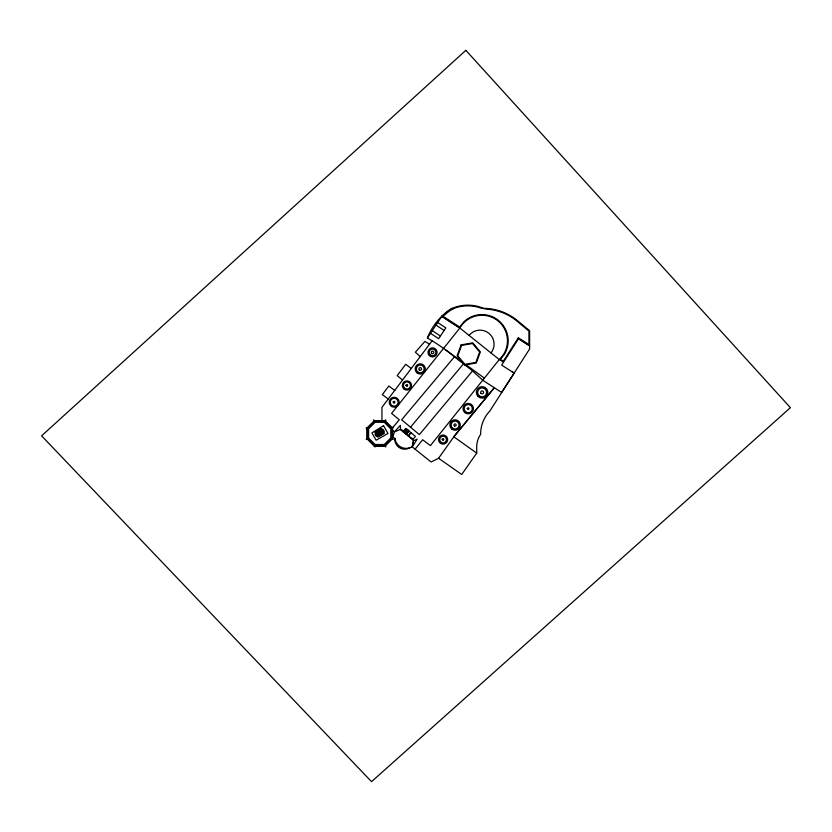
<?xml version="1.0" encoding="UTF-8"?>
<svg xmlns="http://www.w3.org/2000/svg" width="832" height="832" viewBox="0 0 832 832"><rect width="100%" height="100%" fill="white"/><g stroke="black" fill="none" stroke-linecap="round" stroke-linejoin="round"><path stroke-width="1.25" d="M438.568 458.255L461.718 474.49L476.715 453.107L453.825 436.821L494.333 387.743L455.156 434.959L438.568 458.255L431.122 461.989L412.183 446.878L417.186 439.13L414.034 440.617L400.494 429.51L400.379 425.339L394.389 431.912L392.798 437.195L394.878 438.412A9.838 9.838 0 0 0 409.739 447.824L412.183 446.878L413.629 440.326A36.816 36.816 0 0 0 411.83 438.09M412.183 446.878L413.629 440.326L400.546 429.364L394.389 431.912L392.288 429.697M512.065 371.758L514.155 373.1L501.613 392.454L482.726 380.224L472.555 370.885L454.438 356.814A183.654 183.654 0 0 0 445.796 350.012M463.528 362.939L443.57 348.39A183.654 183.654 0 0 0 432.12 340.798L427.378 338.01L441.802 316.337A60.59 60.59 0 0 1 452.171 308.329A40.3 40.3 0 0 1 483.465 308.318A54.028 54.028 0 0 1 517.764 320.882L529.62 330.741L529.62 348.962L489.934 410.894A33.602 33.602 0 0 0 480.626 434.314A22.152 22.152 0 0 0 476.715 446.878L476.715 453.107M432.12 340.798L381.94 407.389L381.94 421.897M415.095 449.197L422.635 439.743L430.414 445.619L499.262 359.549A25.511 25.511 0 0 0 506.657 347.152A25.511 25.511 0 0 0 459.857 328.026L391.591 413.379L399.266 419.806L392.361 428.043M403.114 431.652L405.756 428.428L415.438 436.384L412.786 439.598M403.302 431.808L405.943 428.584L403.343 431.839M403.489 431.964L406.214 428.813L403.603 432.058M403.79 432.203L406.401 428.958M403.926 432.318L406.567 429.094M404.082 432.442L406.723 429.229M404.144 432.505L406.869 429.354M404.352 432.671L407.004 429.458M404.55 432.838L407.191 429.614M404.664 432.931L407.295 429.697M405.07 433.264L407.826 430.134M405.194 433.358L407.909 430.206M405.434 433.555L408.044 430.31M405.59 433.69L408.231 430.466M405.891 433.94L408.533 430.716M406.11 434.117L408.762 430.903M406.276 434.252L408.918 431.028L406.401 434.346M408.262 435.874L410.904 432.661M408.346 435.947L410.987 432.734M472.555 370.885L419.38 434.606L401.638 419.806L454.438 356.814M410.509 427.201L463.497 363.854M366.902 428.074L374.348 420.618L373.63 419.89L373.63 420.618L385.705 420.618L385.705 419.89L384.987 420.618L392.506 428.074L393.214 427.357L392.506 427.357L392.506 439.431L393.214 439.431L392.506 438.714L384.987 446.222L385.705 446.94L385.705 446.222L374.348 446.222L366.902 438.714L366.184 439.431L366.902 439.431L366.902 428.074L366.184 428.074L366.902 428.792M375.752 433.898L375.045 434.304L376.106 436.145L376.813 435.729M382.418 429.926L383.146 429.499L384.228 431.371L383.5 431.798M503.558 362.128L499.262 359.549L459.857 328.026L441.844 316.326L459.857 328.026M429.51 344.25L424.934 341.39L415.355 352.217L420.243 356.554M518.554 338.728L529.62 345.821L518.544 338.707L501.665 365.092L514.155 373.09M437.705 322.504L445.827 327.902L438.63 338.707L430.518 333.299M435.989 325.073L444.111 330.47M432.286 330.637L440.409 336.034M465.618 364.458L484.39 378.144M411.258 368.472L405.714 364.302L397.197 375.606L402.553 380.037M394.732 390.416L388.835 385.986L382.335 394.618L388.222 399.058M404.882 431.922L406.869 433.555M379.267 432.952L379.954 432.702L379.215 432.838M381.046 429.146L383.469 433.337M380.39 430.685L381.805 433.139M379.85 431.569L380.775 433.16M378.404 432.411L379.319 434.002M377.395 432.411L378.82 434.876M375.742 432.203L378.165 436.405M375.055 446.222L375.055 446.94L374.348 446.222M427.378 338.01A60.694 60.694 0 0 1 452.161 308.318M409.739 447.824A11.419 11.419 0 0 1 394.878 438.412M400.546 429.364A36.816 36.816 0 0 1 403.062 430.747M469.092 335.41A14.019 14.019 0 0 1 488.8 333.226A14.019 14.019 0 0 1 490.994 352.934M381.774 434.106A2.163 2.153 0 0 1 379.912 435.209M467.262 408.46C468.822 412.121 469.945 405.527 467.262 408.46M405.943 385.278C407.451 389.095 408.793 382.325 405.943 385.278M393.172 401.97C394.441 405.943 396.261 399.173 393.172 401.97M442.135 439.223C443.102 443.217 445.37 436.706 442.135 439.223M379.049 432.37C379.33 435.001 381.087 431.496 379.049 432.37M461.105 344.885L457.07 355.982L464.672 365.03L476.299 362.981L480.345 351.874L472.742 342.826L461.105 344.885M461.573 345.426L457.777 355.857L464.911 364.364L475.842 362.43L479.638 351.998L472.503 343.502L461.573 345.426M518.336 337.771L503.339 361.182L500.313 359.362L504.462 354.245A26.218 26.218 0 0 0 463.892 321.797L459.701 327.101L442.946 316.243L449.81 310.679L454.886 308.017A39.603 39.603 0 0 1 480.73 308.017L486.512 309.119A53.352 53.352 0 0 1 517.338 321.402L528.923 331.074L528.923 344.552L518.336 337.771M407.493 429.863L404.914 433.129L407.576 429.936M374.587 421.19L367.474 428.314L367.474 438.474L374.587 445.64L384.748 445.64L391.924 438.474L391.924 428.314L384.748 421.19L374.587 421.19M390.801 437.965L384.259 444.517L375.138 444.517L368.597 438.027L368.597 428.802L375.097 422.313L384.301 422.313L390.801 428.865L390.801 437.965M465.858 50.326L41.6 435.833L371.54 781.674L790.4 407.67L465.858 50.326M383.51 425.662L371.935 432.9L376.116 440.222L387.972 433.451L383.51 425.662M381.118 428.594L375.232 431.995L378.102 436.946L383.978 433.555L381.118 428.594M381.732 428.75L375.024 432.63L377.437 436.821L384.155 432.942L381.732 428.75M380.942 430.05L376.584 432.567L378.269 435.5L382.626 432.983L380.942 430.05M380.9 430.383L376.886 432.702L378.31 435.157L382.325 432.848L380.9 430.383M380.307 431.309L377.967 432.65L378.893 434.252L381.233 432.9L380.307 431.309M429.322 355.586A4.534 4.534 0 0 0 436.914 353.558A4.534 4.534 0 0 0 431.35 347.994A4.534 4.534 0 0 0 429.322 355.586M417.113 372.934A5.086 5.086 0 0 0 425.287 369.626A5.086 5.086 0 0 0 418.34 364.198A5.086 5.086 0 0 0 417.113 372.934M391.685 406.536A4.971 4.971 0 0 0 399.142 402.251A4.971 4.971 0 0 0 391.695 397.935A4.971 4.971 0 0 0 391.685 406.536M464.911 412.641A5.21 5.21 0 0 0 473.377 409.5A5.21 5.21 0 0 0 466.43 403.738A5.21 5.21 0 0 0 464.911 412.641M451.724 429.031A5.231 5.231 0 0 0 460.231 425.911A5.231 5.231 0 0 0 453.274 420.108A5.231 5.231 0 0 0 451.724 429.031M440.523 443.352A4.586 4.586 0 0 0 447.668 439.899A4.586 4.586 0 0 0 441.116 435.438A4.586 4.586 0 0 0 440.523 443.352M465.629 411.778A4.087 4.087 0 0 0 472.274 409.313A4.087 4.087 0 0 0 466.825 404.789A4.087 4.087 0 0 0 465.629 411.778M452.546 428.064A3.962 3.962 0 0 0 458.983 425.693A3.962 3.962 0 0 0 453.71 421.304A3.962 3.962 0 0 0 452.546 428.064M441.21 442.354A3.37 3.37 0 0 0 446.462 439.816A3.37 3.37 0 0 0 441.636 436.53A3.37 3.37 0 0 0 441.21 442.354M431.891 353.475A1.269 1.269 0 0 0 433.794 352.383A1.269 1.269 0 0 0 431.891 351.281A1.269 1.269 0 0 0 431.891 353.475M430.851 355.274A3.349 3.349 0 0 0 435.874 352.383A3.349 3.349 0 0 0 430.851 349.482A3.349 3.349 0 0 0 430.851 355.274M419.432 369.959A1.321 1.321 0 0 0 421.554 369.106A1.321 1.321 0 0 0 419.754 367.702A1.321 1.321 0 0 0 419.432 369.959M417.841 371.987A3.9 3.9 0 0 0 424.102 369.46A3.9 3.9 0 0 0 418.787 365.31A3.9 3.9 0 0 0 417.841 371.987M404.602 388.159A3.557 3.557 0 0 0 410.436 386.173A3.557 3.557 0 0 0 405.798 382.106A3.557 3.557 0 0 0 404.602 388.159M392.194 405.652A3.952 3.952 0 0 0 398.122 402.251A3.952 3.952 0 0 0 392.205 398.819A3.952 3.952 0 0 0 392.194 405.652M481.094 393.453A1.487 1.487 0 0 0 483.558 392.746A1.487 1.487 0 0 0 481.707 390.967A1.487 1.487 0 0 0 481.094 393.453M479.014 395.606A4.472 4.472 0 0 0 486.46 393.474A4.472 4.472 0 0 0 480.886 388.086A4.472 4.472 0 0 0 479.014 395.606M454.386 425.849A1.071 1.071 0 0 0 456.134 425.204A1.071 1.071 0 0 0 454.709 424.008A1.071 1.071 0 0 0 454.386 425.849M403.915 388.939A4.597 4.597 0 0 0 411.455 386.37A4.597 4.597 0 0 0 405.465 381.129A4.597 4.597 0 0 0 403.915 388.939M478.119 396.531A5.751 5.751 0 0 0 487.698 393.786A5.751 5.751 0 0 0 480.532 386.859A5.751 5.751 0 0 0 478.119 396.531"/></g></svg>
